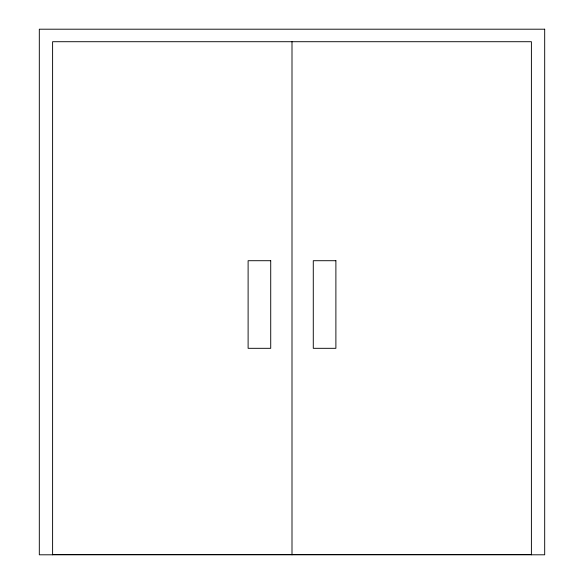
<?xml version="1.0" encoding="UTF-8"?>
<svg xmlns="http://www.w3.org/2000/svg" width="584" height="584" viewBox="0 0 584 584"><rect width="100%" height="100%" fill="white"/><g stroke="black" fill="none" stroke-linecap="round" stroke-linejoin="round"><path stroke-width="0.88" d="M52.604 554.552L531.396 554.552M531.396 554.8L531.396 41.712L52.604 41.712L52.604 554.8M292 41.712L292 554.8M544.689 29.2L39.31 29.2L39.31 554.8L544.689 554.8L544.689 29.2M270.721 260.712L248.112 260.712L248.112 348.312L270.721 348.312L270.721 260.712M335.888 260.712L313.279 260.712L313.279 348.312L335.888 348.312L335.888 260.712"/></g></svg>
